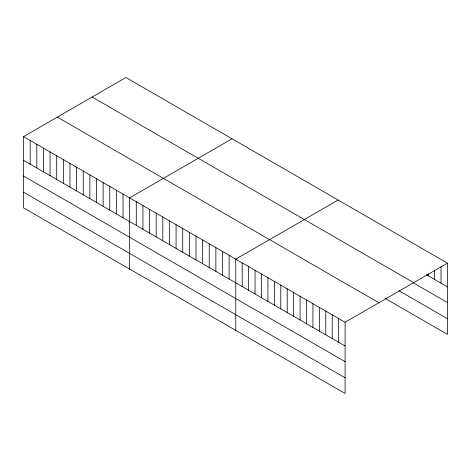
<?xml version="1.0" encoding="UTF-8"?>
<svg xmlns="http://www.w3.org/2000/svg" width="471" height="471" viewBox="0 0 471 471"><rect width="100%" height="100%" fill="white"/><g stroke="black" fill="none" stroke-linecap="round" stroke-linejoin="round"><path stroke-width="0.71" d="M23.55 136.614L345.084 322.252L345.084 393.485L23.55 207.846L23.55 136.614L125.916 77.515L447.45 263.154L447.45 334.386L385.484 298.608M232.02 138.774L129.655 197.873L129.655 269.112M338.131 200.034L235.765 259.132L235.765 330.371M345.084 322.252L447.45 263.154M426.402 274.728L447.45 286.88M92.133 97.014L413.668 282.653M413.544 282.983L447.45 302.559M398.925 290.695L447.45 318.708M57.332 117.108L378.867 302.747M23.55 160.34L345.084 345.979M23.55 176.019L345.084 361.657M23.55 192.174L345.084 377.807M441.021 266.627L441.021 283.165M434.586 270.107L434.586 279.45M428.157 273.586L428.157 275.741M338.655 318.537L338.655 342.264M332.226 314.822L332.226 338.555M325.791 311.113L325.791 334.84M319.362 307.398L319.362 331.125M312.932 303.689L312.932 327.416M306.503 299.974L306.503 323.701M300.068 296.259L300.068 319.992M293.639 292.55L293.639 316.276M287.21 288.835L287.21 312.561M280.781 285.126L280.781 308.852M274.346 281.411L274.346 305.137M267.917 277.696L267.917 301.428M261.487 273.987L261.487 297.713M255.052 270.272L255.052 293.998M248.623 266.562L248.623 290.289M242.194 262.847L242.194 286.574M229.13 255.306L229.13 279.032M222.5 251.479L222.5 275.205M215.871 247.646L215.871 271.378M209.236 243.819L209.236 267.546M202.607 239.992L202.607 263.719M195.971 236.159L195.971 259.892M189.342 232.333L189.342 256.059M182.713 228.506L182.713 252.232M176.077 224.673L176.077 248.405M169.448 220.846L169.448 244.573M162.813 217.019L162.813 240.746M156.184 213.186L156.184 236.919M149.554 209.36L149.554 233.086M142.919 205.533L142.919 229.259M136.29 201.706L136.29 225.432M123.025 194.046L123.025 217.773M116.396 190.219L116.396 213.946M109.761 186.386L109.761 210.113M103.131 182.56L103.131 206.286M96.496 178.733L96.496 202.459M89.867 174.9L89.867 198.627M83.237 171.073L83.237 194.8M76.602 167.246L76.602 190.973M69.973 163.413L69.973 187.146M63.338 159.587L63.338 183.313M56.708 155.76L56.708 179.486M50.079 151.927L50.079 175.659M43.444 148.1L43.444 171.827M36.815 144.273L36.815 168M30.179 140.44L30.179 164.173"/></g></svg>
